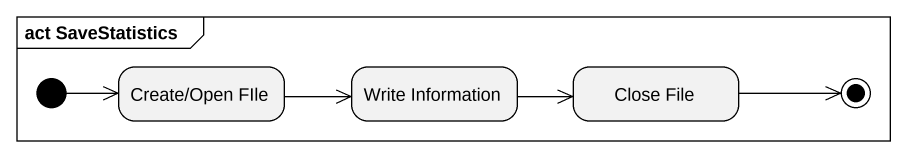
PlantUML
@startuml
mainframe act SaveStatistics
hide empty description
state "Create/Open FIle" as Create_Open_FIle
state "Write Information" as Write_Information
state "Close File" as Close_File
[*] -right-> Create_Open_FIle
Create_Open_FIle -right-> Write_Information
Write_Information -right-> Close_File
Close_File -right-> [*]
@enduml
